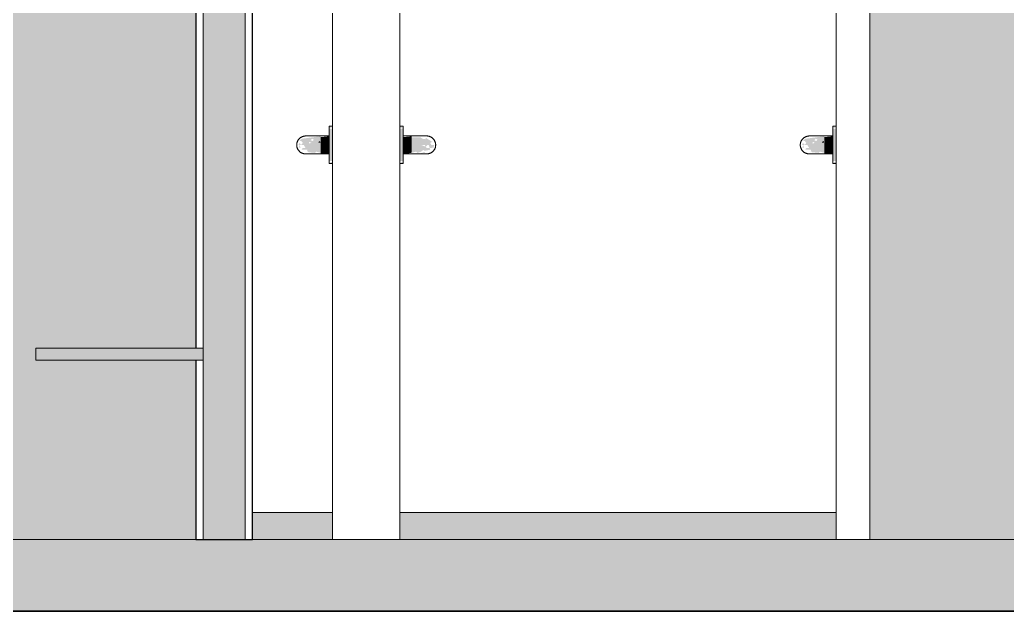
# Model space of a CAD drawing. Header units: inches. Extents: x -23034 to -8448, y -290 to 853.
# Drawn here: x -18827.8 to -18745.2, y -6 to 43.5 of the extents above; entities that cross this region are included whole.
import ezdxf

# ---------------------------------------------------------------- set-up
doc = ezdxf.new("R2010")
doc.units = ezdxf.units.IN
doc.header["$MEASUREMENT"] = 0
for name, color, linetype, lineweight in [('A-GLAZ-CWMG', 51, 'Continuous', 9), ('A-WALL', 113, 'Continuous', 9), ('A-WALL-PATT', 111, 'Continuous', 25), ('C-BLDG-PADS', 91, 'Continuous', 9), ('C-TOPO', 7, 'Continuous', 9), ('I-FURN', 30, 'Continuous', 9), ('I-WALL', 2, 'Continuous', 9), ('Q-SPCQ', 91, 'Continuous', 9)]:
    doc.layers.add(name, color=color, linetype=linetype, lineweight=lineweight)
pattern_1 = [(0, (-32938.486, 67.247), (61.44, 15.36), [2.534, -43.546, 2.534, -43.546, -245.76]), (0, (-32938.486, 67.247), (61.44, 15.36), [-92.16, 2.534, -89.626, 2.534, -43.546, -107.52]), (0, (-32938.486, 67.247), (61.44, 15.36), [-230.4, 2.534, -28.186, 2.534, -74.266]), (120, (-32915.446, 74.927), (-44.02215, 45.5286), [2.534, -43.546, 2.534, -43.546, -245.76]), (120, (-32915.446, 74.927), (-44.02215, 45.5286), [-92.16, 2.534, -89.626, 2.534, -43.546, -107.52]), (120, (-32915.446, 74.927), (-44.02215, 45.5286), [-230.4, 2.534, -28.186, 2.534, -74.266]), (240, (-32907.766, 105.647), (-17.41785, -60.8886), [2.534, -43.546, 2.534, -43.546, -245.76]), (240, (-32907.766, 105.647), (-17.41785, -60.8886), [-92.16, 2.534, -89.626, 2.534, -43.546, -107.52]), (240, (-32907.766, 105.647), (-17.41785, -60.8886), [-230.4, 2.534, -28.186, 2.534, -74.266])]
pattern_2 = [(90, (-32938.5, 67.25), (-768, 5e-14), []), (180, (-32938.5, 67.25), (-9e-14, -768), [])]

# ---------------------------------------------------------------- blocks, each defined once
blk = doc.blocks.new('Furniture 5 - Furniture 1-2367-Section 8')
at = {"layer": 'I-FURN'}
blk.add_hatch(color=55, dxfattribs=at).paths.add_polyline_path([(-25659.64, 15), (-25659.64, 16), (-25673.64, 16), (-25673.64, 15), (-25672.682, 15)], flags=0)
at = {"layer": 'I-FURN', "color": 250}
for p, q in [((-25673.64, 16), (-25659.64, 16)), ((-25673.64, 16), (-25673.64, 15)), ((-25659.64, 15), (-25659.64, 16)), ((-25659.64, 15), (-25673.64, 15))]:
    blk.add_line(p, q, dxfattribs=at)
blk = doc.blocks.new('817_Grab_Bars - 8170-001240-V59-Section 8')
at = {"layer": 'Q-SPCQ'}
h = blk.add_hatch(color=9, dxfattribs=at)
h.paths.add_polyline_path([(-25406.953, 31.437), (-25406.953, 31.576), (-25407.234, 31.542)], flags=0)
h.paths.add_polyline_path([(-25406.953, 31.647), (-25406.953, 34.353), (-25407.234, 34.353), (-25407.234, 31.647)], flags=0)
h.paths.add_polyline_path([(-25407.234, 34.424), (-25406.953, 34.458), (-25407.234, 34.562)], flags=0)
h = blk.add_hatch(color=9, dxfattribs=at)
h.paths.add_polyline_path([(-25409.584, 33), (-25407.953, 33), (-25407.953, 33.194), (-25408.179, 33.207), (-25407.953, 33.375), (-25407.953, 33.724), (-25409.507, 33.52), (-25409.729, 33.368), (-25409.573, 33.32), (-25409.44, 33.175)], flags=0)
h.paths.add_polyline_path([(-25409.584, 33), (-25409.735, 33.175), (-25409.8, 33)], flags=0)
h.paths.add_polyline_path([(-25408.944, 33.124), (-25408.898, 33.261), (-25408.72, 33.164)], flags=0)
h.paths.add_polyline_path([(-25408.603, 33.319), (-25408.778, 33.398), (-25408.676, 33.52), (-25408.526, 33.451)], flags=0)
for points in [[(-25407.953, 33.194), (-25408, 33.34), (-25408.177, 33.207)], [(-25407.953, 33), (-25407.234, 33), (-25407.234, 33.724), (-25407.953, 33.65), (-25407.953, 33.194)], [(-25407.234, 32.276), (-25407.234, 33), (-25407.953, 33), (-25407.953, 32.276)]]:
    blk.add_hatch(color=9, dxfattribs=at).paths.add_polyline_path(points, flags=0)
h = blk.add_hatch(color=9, dxfattribs=at)
h.paths.add_polyline_path([(-25408.43, 32.339), (-25408.312, 32.44), (-25407.953, 32.35), (-25407.953, 33), (-25409.367, 33), (-25409.214, 32.747), (-25409.453, 32.737), (-25409.542, 32.61), (-25409.035, 32.589), (-25409.094, 32.494), (-25408.954, 32.39), (-25408.433, 32.339)], flags=0)
h.paths.add_polyline_path([(-25409.647, 32.755), (-25409.692, 33), (-25409.794, 32.767)], flags=0)
at = {"layer": 'Q-SPCQ', "color": 250}
for p, q in [((-25407.234, 31.437), (-25407.234, 34.562)), ((-25406.953, 34.562), (-25407.234, 34.562)), ((-25406.953, 34.562), (-25407.234, 34.562)), ((-25407.234, 33.75), (-25407.953, 33.75)), ((-25407.234, 33.75), (-25407.953, 33.75)), ((-25407.953, 32.25), (-25407.234, 32.25)), ((-25407.953, 32.25), (-25407.234, 32.25)), ((-25407.234, 31.647), (-25407.234, 31.437)), ((-25407.234, 31.437), (-25407.234, 31.647)), ((-25407.234, 31.647), (-25407.234, 31.437)), ((-25407.234, 31.437), (-25406.953, 31.437)), ((-25407.234, 31.437), (-25406.953, 31.437))]:
    blk.add_line(p, q, dxfattribs=at)
at = {"layer": 'Q-SPCQ', "color": 250, "flags": 128}
for points in [[(-25409.953, 33), (-25409.952, 33.03), (-25409.95, 33.06), (-25409.947, 33.09), (-25409.943, 33.119), (-25409.938, 33.149), (-25409.931, 33.178), (-25409.924, 33.207), (-25409.915, 33.236), (-25409.905, 33.264), (-25409.894, 33.292), (-25409.881, 33.319), (-25409.868, 33.346), (-25409.854, 33.373), (-25409.838, 33.398), (-25409.822, 33.423), (-25409.804, 33.448), (-25409.786, 33.472), (-25409.767, 33.495), (-25409.746, 33.517), (-25409.725, 33.538), (-25409.703, 33.558), (-25409.681, 33.578), (-25409.657, 33.597), (-25409.633, 33.614), (-25409.608, 33.631), (-25409.582, 33.647), (-25409.556, 33.661), (-25409.529, 33.675), (-25409.502, 33.688), (-25409.474, 33.699), (-25409.446, 33.709), (-25409.418, 33.719), (-25409.389, 33.727), (-25409.36, 33.733), (-25409.33, 33.739), (-25409.301, 33.744), (-25409.271, 33.747), (-25409.241, 33.749), (-25409.211, 33.75), (-25409.203, 33.75)], [(-25409.203, 33.75), (-25409.202, 33.75), (-25409.199, 33.75), (-25409.194, 33.75), (-25409.187, 33.75), (-25409.178, 33.75), (-25409.167, 33.75), (-25409.154, 33.75), (-25409.139, 33.75), (-25409.123, 33.75), (-25409.104, 33.75), (-25409.084, 33.75), (-25409.061, 33.75), (-25409.037, 33.75), (-25409.012, 33.75), (-25408.984, 33.75), (-25408.955, 33.75), (-25408.925, 33.75), (-25408.892, 33.75), (-25408.859, 33.75), (-25408.824, 33.75), (-25408.787, 33.75), (-25408.749, 33.75), (-25408.71, 33.75), (-25408.67, 33.75), (-25408.628, 33.75), (-25408.586, 33.75), (-25408.542, 33.75), (-25408.497, 33.75), (-25408.452, 33.75), (-25408.406, 33.75), (-25408.359, 33.75), (-25408.311, 33.75), (-25408.263, 33.75), (-25408.214, 33.75), (-25408.165, 33.75), (-25408.116, 33.75), (-25408.066, 33.75), (-25408.016, 33.75), (-25407.966, 33.75), (-25407.953, 33.75)], [(-25407.953, 33.75), (-25408.003, 33.75), (-25408.053, 33.75), (-25408.102, 33.75), (-25408.152, 33.75), (-25408.201, 33.75), (-25408.25, 33.75), (-25408.298, 33.75), (-25408.346, 33.75), (-25408.393, 33.75), (-25408.439, 33.75), (-25408.485, 33.75), (-25408.53, 33.75), (-25408.574, 33.75), (-25408.617, 33.75), (-25408.659, 33.75), (-25408.699, 33.75), (-25408.739, 33.75), (-25408.777, 33.75), (-25408.814, 33.75), (-25408.849, 33.75), (-25408.884, 33.75), (-25408.916, 33.75), (-25408.947, 33.75), (-25408.977, 33.75), (-25409.005, 33.75), (-25409.031, 33.75), (-25409.055, 33.75), (-25409.078, 33.75), (-25409.099, 33.75), (-25409.118, 33.75), (-25409.135, 33.75), (-25409.15, 33.75), (-25409.164, 33.75), (-25409.175, 33.75), (-25409.185, 33.75), (-25409.192, 33.75), (-25409.198, 33.75), (-25409.201, 33.75), (-25409.203, 33.75)], [(-25409.203, 32.25), (-25409.233, 32.251), (-25409.263, 32.252), (-25409.293, 32.255), (-25409.322, 32.26), (-25409.352, 32.265), (-25409.381, 32.271), (-25409.41, 32.279), (-25409.439, 32.288), (-25409.467, 32.298), (-25409.495, 32.309), (-25409.522, 32.321), (-25409.549, 32.335), (-25409.575, 32.349), (-25409.601, 32.365), (-25409.626, 32.381), (-25409.651, 32.398), (-25409.674, 32.417), (-25409.697, 32.436), (-25409.719, 32.456), (-25409.741, 32.477), (-25409.761, 32.499), (-25409.781, 32.522), (-25409.799, 32.546), (-25409.817, 32.57), (-25409.834, 32.595), (-25409.85, 32.62), (-25409.864, 32.647), (-25409.878, 32.673), (-25409.89, 32.7), (-25409.902, 32.728), (-25409.912, 32.756), (-25409.921, 32.785), (-25409.929, 32.814), (-25409.936, 32.843), (-25409.942, 32.873), (-25409.946, 32.902), (-25409.95, 32.932), (-25409.952, 32.962), (-25409.953, 32.992), (-25409.953, 33)], [(-25407.953, 32.25), (-25408.003, 32.25), (-25408.053, 32.25), (-25408.102, 32.25), (-25408.152, 32.25), (-25408.201, 32.25), (-25408.25, 32.25), (-25408.298, 32.25), (-25408.346, 32.25), (-25408.393, 32.25), (-25408.439, 32.25), (-25408.485, 32.25), (-25408.53, 32.25), (-25408.574, 32.25), (-25408.617, 32.25), (-25408.659, 32.25), (-25408.699, 32.25), (-25408.739, 32.25), (-25408.777, 32.25), (-25408.814, 32.25), (-25408.849, 32.25), (-25408.884, 32.25), (-25408.916, 32.25), (-25408.947, 32.25), (-25408.977, 32.25), (-25409.005, 32.25), (-25409.031, 32.25), (-25409.055, 32.25), (-25409.078, 32.25), (-25409.099, 32.25), (-25409.118, 32.25), (-25409.135, 32.25), (-25409.15, 32.25), (-25409.164, 32.25), (-25409.175, 32.25), (-25409.185, 32.25), (-25409.192, 32.25), (-25409.198, 32.25), (-25409.201, 32.25), (-25409.203, 32.25)], [(-25409.203, 32.25), (-25409.202, 32.25), (-25409.199, 32.25), (-25409.194, 32.25), (-25409.187, 32.25), (-25409.178, 32.25), (-25409.167, 32.25), (-25409.154, 32.25), (-25409.139, 32.25), (-25409.123, 32.25), (-25409.104, 32.25), (-25409.084, 32.25), (-25409.061, 32.25), (-25409.037, 32.25), (-25409.012, 32.25), (-25408.984, 32.25), (-25408.955, 32.25), (-25408.925, 32.25), (-25408.892, 32.25), (-25408.859, 32.25), (-25408.824, 32.25), (-25408.787, 32.25), (-25408.749, 32.25), (-25408.71, 32.25), (-25408.67, 32.25), (-25408.628, 32.25), (-25408.586, 32.25), (-25408.542, 32.25), (-25408.497, 32.25), (-25408.452, 32.25), (-25408.406, 32.25), (-25408.359, 32.25), (-25408.311, 32.25), (-25408.263, 32.25), (-25408.214, 32.25), (-25408.165, 32.25), (-25408.116, 32.25), (-25408.066, 32.25), (-25408.016, 32.25), (-25407.966, 32.25), (-25407.953, 32.25)]]:
    blk.add_lwpolyline(points, dxfattribs=at)
blk = doc.blocks.new('817_Grab_Bars - 8170-001240-V58-Section 8')
at = {"layer": 'Q-SPCQ'}
h = blk.add_hatch(color=9, dxfattribs=at)
h.paths.add_polyline_path([(-25396.546, 31.437), (-25396.546, 31.576), (-25396.828, 31.542)], flags=0)
h.paths.add_polyline_path([(-25396.546, 31.647), (-25396.546, 34.353), (-25396.828, 34.353), (-25396.828, 31.647)], flags=0)
h.paths.add_polyline_path([(-25396.828, 34.424), (-25396.546, 34.458), (-25396.828, 34.562)], flags=0)
for points in [[(-25396.208, 33), (-25395.828, 33), (-25395.828, 33.724), (-25396.546, 33.65), (-25396.546, 33)], [(-25395.445, 33), (-25394.197, 33), (-25394.29, 33.173), (-25394.119, 33.261), (-25394.654, 33.595), (-25394.656, 33.479), (-25394.939, 33.52), (-25395.115, 33.644), (-25395.828, 33.65), (-25395.828, 33)], [(-25396.208, 32.276), (-25395.828, 32.35), (-25395.828, 33), (-25396.546, 33), (-25396.546, 32.276)]]:
    blk.add_hatch(color=9, dxfattribs=at).paths.add_polyline_path(points, flags=0)
h = blk.add_hatch(color=9, dxfattribs=at)
h.paths.add_polyline_path([(-25395.089, 32.293), (-25394.748, 32.339), (-25394.747, 32.413), (-25395.011, 32.32)], flags=0)
h.paths.add_polyline_path([(-25394.661, 32.86), (-25394.521, 33), (-25394.728, 32.982)], flags=0)
h.paths.add_polyline_path([(-25395.35, 32.339), (-25395.022, 32.44), (-25395.011, 32.491), (-25394.799, 32.589), (-25394.777, 32.502), (-25394.278, 32.602), (-25394.333, 32.747), (-25394.578, 32.737), (-25394.661, 32.86), (-25395.062, 33), (-25395.828, 33), (-25395.828, 32.35), (-25395.468, 32.44)], flags=0)
h.paths.add_polyline_path([(-25394.333, 32.747), (-25393.986, 32.767), (-25393.98, 33), (-25394.414, 33), (-25394.335, 32.755)], flags=0)
at = {"layer": 'Q-SPCQ', "color": 250}
for p, q in [((-25396.546, 34.562), (-25396.828, 34.562)), ((-25396.546, 34.562), (-25396.828, 34.562)), ((-25396.546, 34.562), (-25396.546, 34.353)), ((-25396.546, 34.353), (-25396.546, 34.562)), ((-25396.546, 34.562), (-25396.546, 31.437)), ((-25396.546, 34.353), (-25396.546, 34.562)), ((-25395.828, 33.75), (-25396.546, 33.75)), ((-25395.828, 33.75), (-25396.546, 33.75)), ((-25396.546, 32.25), (-25395.828, 32.25)), ((-25396.546, 32.25), (-25395.828, 32.25)), ((-25396.828, 31.437), (-25396.546, 31.437)), ((-25396.828, 31.437), (-25396.546, 31.437))]:
    blk.add_line(p, q, dxfattribs=at)
at = {"layer": 'Q-SPCQ', "color": 250, "flags": 128}
for points in [[(-25394.578, 33.75), (-25394.579, 33.75), (-25394.582, 33.75), (-25394.587, 33.75), (-25394.594, 33.75), (-25394.603, 33.75), (-25394.614, 33.75), (-25394.626, 33.75), (-25394.641, 33.75), (-25394.658, 33.75), (-25394.676, 33.75), (-25394.697, 33.75), (-25394.719, 33.75), (-25394.743, 33.75), (-25394.769, 33.75), (-25394.796, 33.75), (-25394.825, 33.75), (-25394.856, 33.75), (-25394.888, 33.75), (-25394.922, 33.75), (-25394.957, 33.75), (-25394.993, 33.75), (-25395.031, 33.75), (-25395.07, 33.75), (-25395.111, 33.75), (-25395.152, 33.75), (-25395.195, 33.75), (-25395.239, 33.75), (-25395.283, 33.75), (-25395.329, 33.75), (-25395.375, 33.75), (-25395.422, 33.75), (-25395.469, 33.75), (-25395.518, 33.75), (-25395.566, 33.75), (-25395.615, 33.75), (-25395.665, 33.75), (-25395.714, 33.75), (-25395.764, 33.75), (-25395.814, 33.75), (-25395.828, 33.75)], [(-25395.828, 33.75), (-25395.778, 33.75), (-25395.728, 33.75), (-25395.678, 33.75), (-25395.629, 33.75), (-25395.579, 33.75), (-25395.531, 33.75), (-25395.482, 33.75), (-25395.435, 33.75), (-25395.387, 33.75), (-25395.341, 33.75), (-25395.295, 33.75), (-25395.251, 33.75), (-25395.207, 33.75), (-25395.164, 33.75), (-25395.122, 33.75), (-25395.081, 33.75), (-25395.042, 33.75), (-25395.003, 33.75), (-25394.967, 33.75), (-25394.931, 33.75), (-25394.897, 33.75), (-25394.864, 33.75), (-25394.833, 33.75), (-25394.804, 33.75), (-25394.776, 33.75), (-25394.75, 33.75), (-25394.725, 33.75), (-25394.703, 33.75), (-25394.682, 33.75), (-25394.663, 33.75), (-25394.645, 33.75), (-25394.63, 33.75), (-25394.617, 33.75), (-25394.605, 33.75), (-25394.596, 33.75), (-25394.588, 33.75), (-25394.583, 33.75), (-25394.579, 33.75), (-25394.578, 33.75)], [(-25394.578, 33.75), (-25394.548, 33.749), (-25394.518, 33.748), (-25394.488, 33.745), (-25394.458, 33.74), (-25394.429, 33.735), (-25394.399, 33.729), (-25394.37, 33.721), (-25394.342, 33.712), (-25394.314, 33.702), (-25394.286, 33.691), (-25394.258, 33.679), (-25394.231, 33.665), (-25394.205, 33.651), (-25394.179, 33.635), (-25394.154, 33.619), (-25394.13, 33.602), (-25394.106, 33.583), (-25394.083, 33.564), (-25394.061, 33.544), (-25394.04, 33.523), (-25394.019, 33.501), (-25394, 33.478), (-25393.981, 33.454), (-25393.963, 33.43), (-25393.947, 33.405), (-25393.931, 33.38), (-25393.916, 33.353), (-25393.903, 33.327), (-25393.89, 33.3), (-25393.879, 33.272), (-25393.868, 33.244), (-25393.859, 33.215), (-25393.851, 33.186), (-25393.844, 33.157), (-25393.839, 33.127), (-25393.834, 33.098), (-25393.831, 33.068), (-25393.829, 33.038), (-25393.828, 33.008), (-25393.828, 33)], [(-25395.828, 32.25), (-25395.778, 32.25), (-25395.728, 32.25), (-25395.678, 32.25), (-25395.629, 32.25), (-25395.579, 32.25), (-25395.531, 32.25), (-25395.482, 32.25), (-25395.435, 32.25), (-25395.387, 32.25), (-25395.341, 32.25), (-25395.295, 32.25), (-25395.251, 32.25), (-25395.207, 32.25), (-25395.164, 32.25), (-25395.122, 32.25), (-25395.081, 32.25), (-25395.042, 32.25), (-25395.003, 32.25), (-25394.967, 32.25), (-25394.931, 32.25), (-25394.897, 32.25), (-25394.864, 32.25), (-25394.833, 32.25), (-25394.804, 32.25), (-25394.776, 32.25), (-25394.75, 32.25), (-25394.725, 32.25), (-25394.703, 32.25), (-25394.682, 32.25), (-25394.663, 32.25), (-25394.645, 32.25), (-25394.63, 32.25), (-25394.617, 32.25), (-25394.605, 32.25), (-25394.596, 32.25), (-25394.588, 32.25), (-25394.583, 32.25), (-25394.579, 32.25), (-25394.578, 32.25)], [(-25394.578, 32.25), (-25394.579, 32.25), (-25394.582, 32.25), (-25394.587, 32.25), (-25394.594, 32.25), (-25394.603, 32.25), (-25394.614, 32.25), (-25394.626, 32.25), (-25394.641, 32.25), (-25394.658, 32.25), (-25394.676, 32.25), (-25394.697, 32.25), (-25394.719, 32.25), (-25394.743, 32.25), (-25394.769, 32.25), (-25394.796, 32.25), (-25394.825, 32.25), (-25394.856, 32.25), (-25394.888, 32.25), (-25394.922, 32.25), (-25394.957, 32.25), (-25394.993, 32.25), (-25395.031, 32.25), (-25395.07, 32.25), (-25395.111, 32.25), (-25395.152, 32.25), (-25395.195, 32.25), (-25395.239, 32.25), (-25395.283, 32.25), (-25395.329, 32.25), (-25395.375, 32.25), (-25395.422, 32.25), (-25395.469, 32.25), (-25395.518, 32.25), (-25395.566, 32.25), (-25395.615, 32.25), (-25395.665, 32.25), (-25395.714, 32.25), (-25395.764, 32.25), (-25395.814, 32.25), (-25395.828, 32.25)], [(-25393.828, 33), (-25393.828, 32.97), (-25393.83, 32.94), (-25393.833, 32.91), (-25393.837, 32.881), (-25393.843, 32.851), (-25393.849, 32.822), (-25393.857, 32.793), (-25393.866, 32.764), (-25393.876, 32.736), (-25393.887, 32.708), (-25393.899, 32.681), (-25393.912, 32.654), (-25393.927, 32.627), (-25393.942, 32.602), (-25393.959, 32.577), (-25393.976, 32.552), (-25393.995, 32.528), (-25394.014, 32.505), (-25394.034, 32.483), (-25394.055, 32.462), (-25394.077, 32.442), (-25394.1, 32.422), (-25394.123, 32.403), (-25394.148, 32.386), (-25394.172, 32.369), (-25394.198, 32.353), (-25394.224, 32.339), (-25394.251, 32.325), (-25394.278, 32.312), (-25394.306, 32.301), (-25394.334, 32.291), (-25394.363, 32.281), (-25394.392, 32.273), (-25394.421, 32.267), (-25394.45, 32.261), (-25394.48, 32.256), (-25394.51, 32.253), (-25394.54, 32.251), (-25394.57, 32.25), (-25394.578, 32.25)]]:
    blk.add_lwpolyline(points, dxfattribs=at)
blk = doc.blocks.new('Locker Rooms and Restrooms_rvt-2-Section 8')
at = {"layer": 'A-WALL-PATT', "lineweight": 9}
h = blk.add_hatch(dxfattribs=at)
h.set_pattern_fill('FP_11', color=250, style=0, pattern_type=2)
h.set_pattern_definition(pattern_1)
h.paths.add_polyline_path([(-25660.265, 0), (-25659.64, 0), (-25659.64, 15), (-25660.265, 15)], flags=0)
h.paths.add_polyline_path([(-25660.265, 16), (-25659.64, 16), (-25659.64, 161.52), (-25660.265, 161.52), (-25660.265, 17.941)], flags=0)
h = blk.add_hatch(dxfattribs=at)
h.set_pattern_fill('FP_11', color=250, style=0, pattern_type=2)
h.set_pattern_definition(pattern_1)
h.paths.add_polyline_path([(-25655.515, 0), (-25655.515, 161.52), (-25656.14, 161.52), (-25656.14, 0)], flags=0)
h = blk.add_hatch(dxfattribs=at)
h.set_pattern_fill('FP_21', color=252, style=0, pattern_type=2)
h.set_pattern_definition(pattern_2)
h.paths.add_polyline_path([(-25648.828, 0), (-25643.203, 0), (-25643.203, 96), (-25648.828, 96), (-25648.828, 17.941)], flags=0)
h = blk.add_hatch(dxfattribs=at)
h.set_pattern_fill('FP_21', color=252, style=0, pattern_type=2)
h.set_pattern_definition(pattern_2)
h.paths.add_polyline_path([(-25603.89, 0), (-25603.89, 96), (-25606.703, 96), (-25606.703, 0)], flags=0)
at = {"layer": 'I-WALL', "lineweight": 5}
for color, points in [(254, [(-25659.64, 0), (-25656.14, 0), (-25656.14, 161.52), (-25659.64, 161.52), (-25659.64, 15)]), (8, [(-25725.265, 0), (-25660.265, 0), (-25660.265, 15), (-25673.64, 15), (-25673.64, 16), (-25660.265, 16), (-25660.265, 147.592), (-25691.015, 147.592), (-25690.987, 129.951), (-25690.821, 129.61), (-25690.511, 129.363), (-25690.125, 129.275), (-25688.39, 129.275), (-25688.39, 124.436), (-25694.39, 124.436), (-25694.39, 129.275), (-25692.457, 129.297), (-25692.1, 129.469), (-25691.853, 129.779), (-25691.765, 130.165), (-25691.765, 147.592), (-25737.265, 147.592), (-25737.265, 72), (-25725.265, 72), (-25725.265, 3)]), (8, [(-25603.564, 0), (-25603.265, 0), (-25603.265, 147.556), (-25603.89, 147.556), (-25603.89, 0)])]:
    blk.add_hatch(color=color, dxfattribs=at).paths.add_polyline_path(points, flags=0)
at = {"layer": 'I-WALL'}
h = blk.add_hatch(color=253, dxfattribs=at)
h.paths.add_polyline_path([(-25603.265, 0), (-25569.675, 0), (-25569.734, 0.466), (-25569.546, 1.854), (-25569.004, 3.147), (-25568.151, 4.254), (-25567.038, 5.104), (-25565.744, 5.638), (-25564.356, 5.821), (-25559.921, 5.821), (-25559.841, 6.015), (-25559.126, 6.015), (-25559.046, 5.821), (-25554.612, 5.821), (-25553.224, 5.638), (-25551.725, 4.947), (-25550.784, 4.211), (-25549.939, 3.089), (-25549.41, 1.764), (-25549.234, 0.466), (-25549.234, 0), (-25547.753, 0), (-25546.831, 7.942), (-25548.669, 8.738), (-25549.616, 9.175), (-25551.725, 10.669), (-25552.731, 11.719), (-25552.885, 12), (-25582.14, 12), (-25582.14, 70), (-25524.89, 70), (-25524.89, 33.385), (-25524.694, 33.52), (-25524.47, 33.53), (-25524.379, 33.595), (-25524.171, 33.53), (-25523.761, 33.65), (-25522.421, 33.781), (-25522.421, 34.353), (-25522.14, 34.424), (-25522.14, 147.554), (-25603.265, 147.554), (-25603.265, 37.472)], flags=0)
h.paths.add_polyline_path([(-25524.771, 33), (-25524.645, 33.194), (-25524.89, 33.344), (-25524.834, 33.078)], flags=0)
h.paths.add_polyline_path([(-25522.14, 26.022), (-25522.14, 31.437), (-25522.421, 31.542), (-25522.14, 31.647), (-25522.421, 31.647), (-25522.421, 32.276), (-25523.346, 32.362), (-25524.282, 32.494), (-25524.282, 32.6), (-25524.73, 32.61), (-25524.554, 32.741), (-25524.437, 32.806), (-25524.627, 33), (-25524.88, 33), (-25524.89, 32.589), (-25524.89, 27.75), (-25522.512, 27.69), (-25522.288, 27.399), (-25522.251, 27.294), (-25522.153, 26.163)], flags=0)
h.paths.add_polyline_path([(-25522.14, 0), (-25522.205, 25.831), (-25522.389, 25.75), (-25522.616, 25.75), (-25523.003, 17.25), (-25523.463, 15.299), (-25523.563, 15.107), (-25523.906, 14.844), (-25524.329, 14.75), (-25524.89, 14.75), (-25524.89, 12), (-25526.654, 12), (-25526.572, 7.683), (-25525.73, 0)], flags=0)
h.paths.add_polyline_path([(-25537.395, 8.125), (-25537.342, 8.176), (-25536.586, 9.125), (-25536.101, 10.503), (-25536.174, 10.313), (-25536.659, 9.041), (-25537.385, 8.137)], flags=0)
h.paths.add_polyline_path([(-25524.131, 33.124), (-25523.967, 33.196), (-25524.108, 33.194), (-25524.13, 33.127)], flags=0)
h.paths.add_polyline_path([(-25523.79, 33.319), (-25523.79, 33.487), (-25523.921, 33.451), (-25523.906, 33.371)], flags=0)
h.paths.add_polyline_path([(-25522.421, 34.424), (-25522.421, 34.563), (-25522.14, 34.458)], flags=0)
at = {"layer": 'A-WALL', "color": 250}
for p, q in [((-25659.64, 16), (-25659.64, 161.52)), ((-25656.14, 0), (-25656.14, 161.52)), ((-25659.64, 0), (-25659.64, 15))]:
    blk.add_line(p, q, dxfattribs=at)
at = {"layer": 'I-WALL', "color": 10, "lineweight": 25}
for p, q in [((-25660.265, 161.52), (-25660.265, 16)), ((-25655.515, 0), (-25655.515, 161.52)), ((-25660.265, 15), (-25660.265, 0)), ((-25660.265, 0), (-25655.515, 0))]:
    blk.add_line(p, q, dxfattribs=at)
at = {"layer": 'I-WALL', "color": 250}
for p, q in [((-25603.89, 0), (-25603.89, 147.556)), ((-25648.828, 0), (-25648.828, 96)), ((-25643.203, 96), (-25643.203, 0)), ((-25606.703, 0), (-25606.703, 96))]:
    blk.add_line(p, q, dxfattribs=at)
at = {"color": 250, "lineweight": 9}
for name, p in [('817_Grab_Bars - 8170-001240-V59-Section 8', (-241.875, 0)), ('817_Grab_Bars - 8170-001240-V58-Section 8', (-246.375, 0)), ('817_Grab_Bars - 8170-001240-V59-Section 8', (-199.75, 0)), ('Furniture 5 - Furniture 1-2367-Section 8', (0, 0))]:
    blk.add_blockref(name, p, dxfattribs=at)
blk = doc.blocks.new('Rectangular Mullion - Profile_Polycarbonate_Lower-1150074-Section 8')
at = {"layer": 'A-GLAZ-CWMG'}
h = blk.add_hatch(color=256, dxfattribs=at)
h.paths.add_polyline_path([(-25517.166, 0), (-25505.64, 0), (-25505.64, 2.244), (-25517.89, 2.244), (-25517.89, 0)], flags=0)
h.paths.add_polyline_path([(-25655.515, 0), (-25648.828, 0), (-25648.828, 2.244), (-25655.515, 2.244)], flags=0)
h.paths.add_polyline_path([(-25606.703, 0), (-25606.703, 2.244), (-25643.203, 2.244), (-25643.203, 0), (-25638.123, 0)], flags=0)
h.paths.add_polyline_path([(-25406.953, 0.811), (-25406.953, 2.244), (-25433.14, 2.244), (-25433.14, 0.811), (-25430.767, 0.811)], flags=0)
h.paths.add_polyline_path([(-25396.208, 0.811), (-25388.265, 0.811), (-25388.265, 2.244), (-25396.828, 2.244), (-25396.828, 0.811)], flags=0)
for p, q in [((-25648.828, 2.244), (-25655.515, 2.244)), ((-25606.703, 2.244), (-25643.203, 2.244))]:
    blk.add_line(p, q, dxfattribs=at)

msp = doc.modelspace()

# ---------------------------------------------------------------- hatches: boundary and pattern name
at = {"layer": 'C-BLDG-PADS'}
h = msp.add_hatch(dxfattribs=at)
h.set_pattern_fill('FP_12', color=256, style=0, pattern_type=2)
h.set_pattern_definition([(50, (-32938.486, 67.247), (55.0854, -4.81984), [5.76, -63.36]), (355, (-32938.486, 67.247), (-10.65569, 57.76853), [4.608, -50.688]), (100.451, (-32933.895, 66.846), (44.42947, 52.94866), [4.895, -53.848]), (46.184, (-32938.486, 82.61), (81.96444, -12.71212), [8.64, -95.04]), (96.636, (-32931.655, 81.55), (71.7815, 74.81238), [7.343, -80.772]), (351.184, (-32938.49, 82.61), (71.78195, 74.81243), [6.912, -76.032]), (21, (-32930.806, 78.767), (45.84207, -30.92146), [5.76, -63.36]), (326, (-32930.806, 78.767), (18.68706, 55.69148), [4.608, -50.688]), (71.451, (-32926.985, 76.19), (64.52891, 24.77011), [4.895, -53.848]), (37.5, (-32938.486, 67.247), (0.933895, 25.566816), [2.534, -47.539, 2.534, -48.922, -50.88]), (37.5, (-32938.486, 67.247), (0.933895, 25.566816), [-101.53, 2.534, -48.346]), (7.5, (-32938.486, 67.247), (20.20404, 30.291303), [2.534, -26.803, 2.534, -46.387, -19.392]), (7.5, (-32938.486, 67.247), (20.20404, 30.291303), [-78.259, 2.534, -16.858]), (327.5, (-32955.612, 67.247), (40.997785, -1.732403), [2.534, -16.666, 2.534, -57.37, -79.488]), (327.5, (-32955.612, 67.247), (40.997785, -1.732403), [-79.104, 2.534, -76.954]), (317.5, (-32963.292, 67.247), (44.78888, 7.68784), [2.534, -22.426, 2.534, -37.248, -56.448]), (317.5, (-32963.292, 67.247), (44.78888, 7.68784), [-64.742, 2.534, -53.914])])
h.paths.add_polyline_path([(-15218.94863, -6), (-15218.94863, 0), (-19429.69863, 0), (-19429.69863, -6), (-15231.32859, -6)], flags=0)

# ---------------------------------------------------------------- linework, layer by layer
for p, q in [((-18696.99825, 0), (-18878.07363, 0)), ((-19429.69863, -6), (-15218.94863, -6))]:
    msp.add_line(p, q, dxfattribs=at)
at = {"layer": 'C-TOPO'}
msp.add_line((-19046.17169, -6.00628), (-15297.69073, -6.00628), dxfattribs=at)
at = {"layer": 'C-TOPO', "lineweight": 35}
msp.add_line((-19046.16843, -6.00628), (-15297.69116, -6.00628), dxfattribs=at)

# ---------------------------------------------------------------- block references
at = {"color": 90, "lineweight": 5}
msp.add_blockref('Locker Rooms and Restrooms_rvt-2-Section 8', (6847.1916, 0), dxfattribs=at)
at = {"layer": 'A-GLAZ-CWMG'}
msp.add_blockref('Rectangular Mullion - Profile_Polycarbonate_Lower-1150074-Section 8', (6847.1916, 0), dxfattribs=at)

doc.saveas('drawing.dxf')
